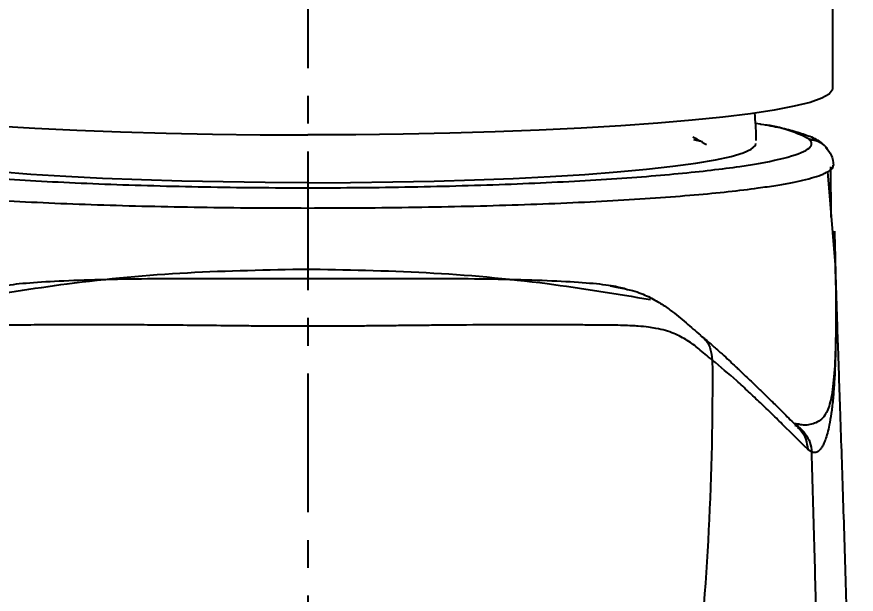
# Model space of a CAD drawing. Header units: millimetres. Extents: x 1243 to 1837, y -609 to -189.
# Drawn here: x 1618.32 to 1656.74, y -454.24 to -427.83 of the extents above; entities that cross this region are included whole.
import ezdxf

# ---------------------------------------------------------------- set-up
doc = ezdxf.new("R2010")
doc.units = ezdxf.units.MM
doc.header["$LTSCALE"] = 0.1
doc.linetypes.add('CENTERX2', pattern=[101.6, 63.5, -12.7, 12.7, -12.7])
doc.layers.get('0').update_dxf_attribs({"lineweight": 13})
doc.layers.add('CENTER', color=1, linetype='CENTERX2')
doc.layers.add('DIM', color=3, linetype='Continuous', lineweight=9)
doc.styles.get("Standard").update_dxf_attribs({"font": 'arial.ttf'})
doc.dimstyles.new('ISO-25', dxfattribs={"dimtxt": 2.5, "dimasz": 2.5, "dimexe": 1.25, "dimexo": 0.625, "dimtad": 1, "dimdec": 1, "dimtxsty": 'Standard', "dimcen": 2.5, "dimadec": 0, "dimazin": 0, "dimtfac": 1, "dimtdec": 1, "dimtmove": 0, "dimatfit": 3, "dimfxl": 0, "dimarcsym": 0})

# ---------------------------------------------------------------- blocks, each defined once
blk = doc.blocks.new('*D60')
at = {"layer": 'Defpoints', "color": 0}
for p in [(1631.646, -398.699), (1722.266, -398.699), (1701.522, -512.686)]:
    blk.add_point(p, dxfattribs=at)
at = {"layer": 'DIM', "color": 3, "linetype": 'ByBlock', "lineweight": -2}
for p, q in [((1632.271, -398.699), (1723.516, -398.699)), ((1722.266, -507.686), (1722.266, -403.699)), ((1702.147, -512.686), (1723.516, -512.686))]:
    blk.add_line(p, q, dxfattribs=at)
at = {"layer": 'DIM', "color": 3}
for points in [[(1721.432, -403.699), (1723.099, -403.699), (1722.266, -398.699)], [(1721.432, -507.686), (1723.099, -507.686), (1722.266, -512.686)]]:
    blk.add_solid(points, dxfattribs=at)
at = {"layer": 'DIM', "color": 3, "insert": (1719.13, -455.692), "char_height": 5, "attachment_point": 5, "rotation": 90}
blk.add_mtext('114', dxfattribs=at)

msp = doc.modelspace()

# ---------------------------------------------------------------- linework, layer by layer
at = {"color": 7, "linetype": 'Continuous', "lineweight": 25}
for p, q in [((1655.646, -411.116), (1655.646, -431.143)), ((1655.646, -431.094), (1655.642, -431.179)), ((1655.245, -433.675), (1655.416, -433.859)), ((1655.595, -436.994), (1655.582, -434.695)), ((1655.428, -434.915), (1655.77, -439.173)), ((1645.478, -440.13), (1645.843, -440.21)), ((1654.109, -446.469), (1653.888, -446.425)), ((1653.927, -446.489), (1654.11, -446.483))]:
    msp.add_line(p, q, dxfattribs=at)
at = {"color": 7, "linetype": 'Continuous', "lineweight": 25, "flags": 128}
for points in [[(1607.65, -431.179), (1607.791, -431.369), (1608.13, -431.558), (1608.665, -431.743), (1609.391, -431.923), (1610.303, -432.097), (1611.393, -432.262), (1612.652, -432.419), (1614.069, -432.564), (1615.632, -432.698), (1617.329, -432.819), (1619.145, -432.926), (1621.065, -433.018), (1623.074, -433.094), (1625.153, -433.154), (1627.287, -433.197), (1629.458, -433.223), (1631.646, -433.232)], [(1655.642, -431.179), (1655.502, -431.369), (1655.162, -431.558), (1654.627, -431.743), (1653.901, -431.923), (1652.989, -432.097), (1651.899, -432.262), (1650.64, -432.419), (1649.223, -432.564), (1647.66, -432.698), (1645.963, -432.819), (1644.147, -432.926), (1642.227, -433.018), (1640.218, -433.094), (1638.139, -433.154), (1636.005, -433.197), (1633.834, -433.223), (1631.646, -433.232)], [(1652.365, -432.749), (1652.337, -432.744), (1652.14, -432.71)], [(1631.646, -435.417), (1629.697, -435.409), (1627.766, -435.385), (1625.871, -435.345), (1624.027, -435.289), (1622.252, -435.219), (1620.563, -435.134), (1618.974, -435.035), (1617.499, -434.924), (1616.153, -434.801), (1614.947, -434.667), (1613.893, -434.524), (1612.999, -434.373), (1612.274, -434.215), (1611.724, -434.052), (1611.355, -433.885), (1611.169, -433.716), (1611.146, -433.632)], [(1631.646, -435.417), (1633.595, -435.409), (1635.526, -435.385), (1637.422, -435.345), (1639.265, -435.289), (1641.04, -435.219), (1642.729, -435.134), (1644.318, -435.035), (1645.793, -434.924), (1647.139, -434.801), (1648.345, -434.667), (1649.4, -434.524), (1650.293, -434.373), (1651.019, -434.215), (1651.568, -434.052), (1651.937, -433.885), (1652.123, -433.716), (1652.146, -433.631)], [(1649.695, -433.545), (1649.431, -433.487), (1649.312, -433.462)]]:
    msp.add_lwpolyline(points, dxfattribs=at)
at = {"color": 7, "linetype": 'Continuous', "lineweight": 25}
msp.add_arc((1651.8, -438.554), 5.832, 61.4849, 84.4456, dxfattribs=at)
for points, knots in [([(1652.079, -432.234), (1652.11, -432.598), (1652.146, -433.017), (1652.147, -433.437), (1652.147, -433.493)], [0, 0, 0, 0, 0.867528, 1, 1, 1, 1]), ([(1652.577, -432.772), (1652.736, -432.8), (1653.206, -432.883), (1653.836, -433.032), (1654.497, -433.244), (1654.926, -433.412), (1655.177, -433.63), (1655.24, -433.684)], [0, 0, 0, 0, 0.127298, 0.375538, 0.631724, 0.908465, 1, 1, 1, 1]), ([(1608.673, -433.466), (1608.541, -433.607), (1608.577, -433.746), (1608.982, -434.025), (1609.35, -434.163), (1610.396, -434.427), (1611.073, -434.553), (1612.692, -434.789), (1613.635, -434.899), (1615.758, -435.101), (1616.94, -435.192), (1619.506, -435.353), (1620.889, -435.422), (1623.808, -435.535), (1625.353, -435.578), (1628.478, -435.636), (1630.048, -435.65), (1631.646, -435.65)], [0, 0, 0, 0, 0.125, 0.125, 0.25, 0.25, 0.375, 0.375, 0.5, 0.5, 0.625, 0.625, 0.75, 0.75, 0.875, 0.875, 1, 1, 1, 1]), ([(1631.646, -435.65), (1633.244, -435.65), (1634.814, -435.636), (1637.939, -435.578), (1639.484, -435.535), (1642.403, -435.422), (1643.786, -435.353), (1646.352, -435.192), (1647.534, -435.101), (1649.657, -434.899), (1650.6, -434.789), (1652.22, -434.553), (1652.896, -434.427), (1653.942, -434.163), (1654.31, -434.025), (1654.715, -433.746), (1654.751, -433.607), (1654.619, -433.466)], [0, 0, 0, 0, 0.125, 0.125, 0.25, 0.25, 0.375, 0.375, 0.5, 0.5, 0.625, 0.625, 0.75, 0.75, 0.875, 0.875, 1, 1, 1, 1]), ([(1649.266, -433.321), (1649.343, -433.365), (1649.549, -433.482), (1649.756, -433.6), (1649.886, -433.674)], [0, 0, 0, 0, 0.370503, 1, 1, 1, 1]), ([(1655.242, -433.683), (1655.152, -433.613), (1654.96, -433.462), (1654.715, -433.441), (1654.585, -433.429)], [0, 0, 0, 0, 0.466571, 1, 1, 1, 1]), ([(1655.36, -433.802), (1655.347, -433.783), (1655.293, -433.71), (1655.162, -433.618), (1654.935, -433.496), (1654.743, -433.478), (1654.619, -433.466)], [0, 0, 0, 0, 0.083231, 0.324322, 0.560515, 1, 1, 1, 1]), ([(1655.352, -433.808), (1655.446, -433.921), (1655.659, -434.177), (1655.682, -434.466), (1655.696, -434.627)], [0, 0, 0, 0, 0.441113, 1, 1, 1, 1]), ([(1655.42, -434.914), (1655.462, -434.893), (1655.607, -434.819), (1655.687, -434.719), (1655.684, -434.64), (1655.683, -434.616)], [0, 0, 0, 0, 0.218709, 0.76739, 1, 1, 1, 1]), ([(1607.883, -434.914), (1607.998, -434.977), (1608.24, -435.109), (1608.936, -435.297), (1609.858, -435.484), (1611.006, -435.66), (1612.378, -435.826), (1613.949, -435.978), (1615.717, -436.116), (1617.672, -436.238), (1619.774, -436.343), (1622, -436.428), (1624.327, -436.494), (1626.728, -436.541), (1629.175, -436.57), (1630.823, -436.573), (1631.646, -436.575)], [0, 0, 0, 0, 0.065478, 0.137913, 0.206123, 0.278926, 0.350572, 0.421047, 0.493768, 0.566424, 0.638992, 0.71145, 0.783797, 0.856024, 0.928102, 1, 1, 1, 1]), ([(1631.646, -436.575), (1632.469, -436.573), (1634.117, -436.57), (1636.564, -436.541), (1638.965, -436.494), (1641.292, -436.428), (1643.518, -436.343), (1645.62, -436.238), (1647.575, -436.116), (1649.344, -435.978), (1650.917, -435.826), (1652.135, -435.678), (1653.066, -435.541), (1653.748, -435.421), (1654.334, -435.298), (1654.83, -435.166), (1655.214, -435.037), (1655.359, -434.951), (1655.42, -434.914)], [0, 0, 0, 0, 0.071895, 0.14397, 0.216194, 0.288537, 0.360992, 0.433557, 0.50621, 0.578927, 0.649572, 0.72131, 0.76975, 0.817239, 0.861606, 0.909955, 0.962297, 1, 1, 1, 1]), ([(1655.737, -437.639), (1655.743, -437.832), (1655.761, -438.399), (1655.783, -439.293), (1655.801, -440.307), (1655.805, -440.932), (1655.807, -441.238)], [0, 0, 0, 0, 0.152564, 0.447553, 0.729441, 1, 1, 1, 1]), ([(1656.723, -472.197), (1656.717, -471.846), (1656.688, -470.191), (1656.627, -467.367), (1656.546, -463.863), (1656.467, -460.767), (1656.394, -458.079), (1656.325, -455.714), (1656.239, -452.872), (1656.131, -449.484), (1656.028, -446.433), (1655.958, -444.362), (1655.915, -443.085), (1655.863, -441.536), (1655.802, -439.687), (1655.76, -438.348), (1655.739, -437.657)], [0, 0, 0, 0, 0.0304907, 0.1436237, 0.2449931, 0.3345419, 0.4122162, 0.4781414, 0.5396208, 0.6588563, 0.7724238, 0.8049901, 0.8390035, 0.8836184, 0.9399833, 1, 1, 1, 1]), ([(1615.974, -440.76), (1617.523, -440.503), (1620.89, -439.945), (1626.126, -439.469), (1629.807, -439.401), (1631.646, -439.367)], [0, 0, 0, 0, 0.29903, 0.649841, 1, 1, 1, 1]), ([(1631.515, -439.367), (1633.364, -439.399), (1637.067, -439.463), (1642.348, -439.937), (1645.747, -440.5), (1647.319, -440.76)], [0, 0, 0, 0, 0.349313, 0.699292, 1, 1, 1, 1]), ([(1631.646, -439.817), (1630.797, -439.816), (1629.093, -439.813), (1626.624, -439.805), (1624.277, -439.817), (1622.113, -439.854), (1620.197, -439.922), (1618.681, -440.015), (1617.659, -440.136), (1617.227, -440.25), (1617.035, -440.3)], [0, 0, 0, 0, 0.127553, 0.256012, 0.384706, 0.513547, 0.641569, 0.768991, 0.897471, 1, 1, 1, 1]), ([(1646.257, -440.3), (1646.065, -440.25), (1645.632, -440.136), (1644.611, -440.015), (1643.096, -439.922), (1641.179, -439.854), (1639.015, -439.817), (1636.668, -439.805), (1634.199, -439.813), (1632.495, -439.816), (1631.646, -439.817)], [0, 0, 0, 0, 0.102476, 0.230968, 0.358391, 0.48642, 0.61527, 0.743972, 0.872438, 1, 1, 1, 1]), ([(1645.843, -440.21), (1646.071, -440.255), (1646.656, -440.37), (1647.242, -440.626), (1647.808, -440.94), (1648.383, -441.346), (1648.936, -441.816), (1649.391, -442.204), (1649.613, -442.394)], [0, 0, 0, 0, 0.084175, 0.216497, 0.348824, 0.481025, 0.745957, 1, 1, 1, 1]), ([(1655.807, -441.238), (1655.804, -441.854), (1655.797, -443.082), (1655.715, -444.512), (1655.562, -445.515), (1655.289, -446.168), (1654.85, -446.458), (1654.394, -446.535), (1654.158, -446.481), (1654.109, -446.469)], [0, 0, 0, 0, 0.144365, 0.287935, 0.430718, 0.572931, 0.76199, 0.95043, 1, 1, 1, 1]), ([(1655.807, -441.238), (1655.807, -441.347), (1655.808, -441.562), (1655.807, -441.871), (1655.805, -442.165), (1655.803, -442.443), (1655.797, -442.838), (1655.786, -443.344), (1655.763, -444.022), (1655.725, -444.714), (1655.668, -445.396), (1655.594, -446.002), (1655.484, -446.643), (1655.362, -447.085), (1655.24, -447.378), (1655.153, -447.534), (1655.069, -447.642), (1654.981, -447.72), (1654.89, -447.762), (1654.793, -447.772), (1654.729, -447.751), (1654.698, -447.741)], [0, 0, 0, 0, 0.021072, 0.041472, 0.06121, 0.080291, 0.098725, 0.144523, 0.191376, 0.258768, 0.325773, 0.398507, 0.476288, 0.608832, 0.668386, 0.724494, 0.779523, 0.827424, 0.888185, 0.945715, 1, 1, 1, 1]), ([(1631.646, -441.985), (1631.527, -441.985), (1631.285, -441.985), (1630.917, -441.984), (1630.538, -441.983), (1630.151, -441.981), (1629.754, -441.978), (1629.349, -441.975), (1628.937, -441.971), (1628.516, -441.967), (1628.089, -441.963), (1627.28, -441.954), (1626.152, -441.942), (1624.791, -441.93), (1623.532, -441.921), (1622.227, -441.916), (1621.032, -441.918), (1620.029, -441.921), (1619.289, -441.925), (1618.575, -441.928), (1617.872, -441.932), (1617.181, -441.945), (1616.56, -441.974), (1616.048, -442.024), (1615.572, -442.101), (1615.13, -442.22), (1614.749, -442.374), (1614.459, -442.526), (1614.206, -442.677), (1613.978, -442.841), (1613.727, -443.042), (1613.449, -443.274), (1613.249, -443.442), (1613.142, -443.531)], [0, 0, 0, 0, 0.008346, 0.016941, 0.025779, 0.034856, 0.044168, 0.053711, 0.063482, 0.073477, 0.083692, 0.094127, 0.131906, 0.166396, 0.19689, 0.230472, 0.272755, 0.299661, 0.323704, 0.346444, 0.376547, 0.40857, 0.443872, 0.48165, 0.514822, 0.56441, 0.62116, 0.668343, 0.709798, 0.772743, 0.837943, 0.913484, 1, 1, 1, 1]), ([(1650.15, -443.531), (1650.039, -443.438), (1649.832, -443.265), (1649.545, -443.026), (1649.288, -442.821), (1649.033, -442.643), (1648.735, -442.47), (1648.405, -442.313), (1648.03, -442.18), (1647.638, -442.087), (1647.222, -442.023), (1646.849, -441.985), (1646.327, -441.954), (1645.712, -441.935), (1644.895, -441.928), (1644.166, -441.926), (1643.403, -441.922), (1642.336, -441.918), (1640.752, -441.915), (1639.135, -441.925), (1637.811, -441.936), (1636.999, -441.944), (1636.195, -441.952), (1635.402, -441.961), (1634.621, -441.969), (1633.853, -441.976), (1633.1, -441.981), (1632.366, -441.985), (1631.883, -441.985), (1631.646, -441.985)], [0, 0, 0, 0, 0.089846, 0.167813, 0.233878, 0.298788, 0.352714, 0.402782, 0.449053, 0.491595, 0.520217, 0.552045, 0.569239, 0.614961, 0.646443, 0.671536, 0.695358, 0.723578, 0.771849, 0.831645, 0.852493, 0.872748, 0.892441, 0.911624, 0.930317, 0.948524, 0.966222, 0.983391, 1, 1, 1, 1]), ([(1649.6, -442.411), (1649.661, -442.455), (1649.867, -442.605), (1650.088, -443.001), (1650.13, -443.355), (1650.15, -443.531)], [0, 0, 0, 0, 0.174722, 0.590066, 1, 1, 1, 1]), ([(1649.644, -442.42), (1649.778, -442.536), (1650.04, -442.763), (1650.417, -443.089), (1650.75, -443.388), (1651.019, -443.639), (1651.233, -443.842), (1651.397, -443.999), (1651.543, -444.137), (1651.716, -444.302), (1651.947, -444.521), (1652.257, -444.815), (1652.621, -445.169), (1653.042, -445.586), (1653.519, -446.065), (1653.879, -446.415), (1654.065, -446.596)], [0, 0, 0, 0, 0.0874643, 0.1711697, 0.2450966, 0.3092153, 0.3527145, 0.3901638, 0.4215658, 0.4519238, 0.5094159, 0.5808576, 0.6662457, 0.765572, 0.8788279, 1, 1, 1, 1]), ([(1654.517, -447.613), (1654.129, -447.237), (1653.768, -446.873), (1653.238, -446.345), (1653.063, -446.172), (1652.708, -445.828), (1652.529, -445.658), (1652.17, -445.319), (1651.99, -445.15), (1651.631, -444.812), (1651.451, -444.644), (1650.902, -444.155), (1650.525, -443.844), (1650.15, -443.531)], [0, 0, 0, 0, 0.25, 0.25, 0.375, 0.375, 0.5, 0.5, 0.625, 0.625, 0.75, 0.75, 1, 1, 1, 1]), ([(1653.931, -446.508), (1653.981, -446.532), (1654.169, -446.62), (1654.418, -446.894), (1654.643, -447.292), (1654.68, -447.593), (1654.698, -447.741)], [0, 0, 0, 0, 0.109159, 0.408327, 0.709819, 1, 1, 1, 1]), ([(1654.052, -446.611), (1654.099, -446.65), (1654.273, -446.793), (1654.454, -447.146), (1654.496, -447.461), (1654.517, -447.613)], [0, 0, 0, 0, 0.162169, 0.593596, 1, 1, 1, 1]), ([(1654.698, -447.741), (1654.683, -447.734), (1654.653, -447.72), (1654.607, -447.69), (1654.562, -447.655), (1654.532, -447.627), (1654.517, -447.613)], [0, 0, 0, 0, 0.251466, 0.501965, 0.751481, 1, 1, 1, 1]), ([(1655.132, -473.532), (1655.129, -472.486), (1655.122, -470.333), (1655.098, -467.013), (1655.059, -463.512), (1655.002, -459.829), (1654.925, -455.963), (1654.826, -451.913), (1654.742, -449.152), (1654.698, -447.741)], [0, 0, 0, 0, 0.121689, 0.250381, 0.386096, 0.528866, 0.678735, 0.835758, 1, 1, 1, 1])]:
    msp.add_open_spline(points, degree=3, knots=knots, dxfattribs=at)
for points in [[(1654.619, -433.466), (1654.609, -433.454), (1654.598, -433.442), (1654.585, -433.429)], [(1650.15, -443.531), (1650.189, -448.717), (1649.923, -453.904), (1649.356, -459.058)]]:
    msp.add_open_spline(points, degree=3, dxfattribs=at)
at = {"layer": 'CENTER'}
msp.add_line((1631.646, -393.344), (1631.646, -521.42), dxfattribs=at)

# ---------------------------------------------------------------- dimensions: what is measured, and where the dimension line sits
at = {"layer": 'DIM', "color": 7}
dim = msp.add_linear_dim(base=(1722.266, -398.699), p1=(1701.522, -512.686), p2=(1631.646, -398.699), angle=90, dimstyle='ISO-25', override={"dimtxt": 5, "dimasz": 5, "dimcen": 5, "dimclrd": 3, "dimclre": 3, "dimclrt": 3, "dimfxl": 1.25, "dimarcsym": 1}, dxfattribs=at)
dim.commit()
dim.dimension.update_dxf_attribs({"geometry": '*D60', "text_midpoint": (1719.13, -455.692)})

doc.saveas('drawing.dxf')
